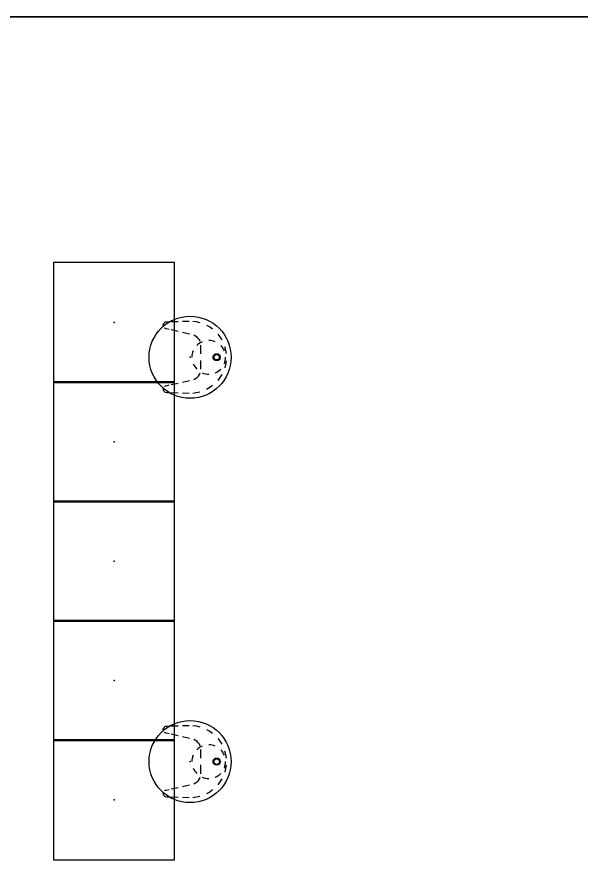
# Model space of a CAD drawing. Header units: inches. Extents: x -2 to 764, y -6 to 562.
# Drawn here: x 304.9 to 421.9, y 387.2 to 562.1 of the extents above; entities that cross this region are included whole.
import ezdxf

# ---------------------------------------------------------------- set-up
doc = ezdxf.new("R2010")
doc.units = ezdxf.units.IN
doc.header["$MEASUREMENT"] = 0
doc.layers.get('0').update_dxf_attribs({"true_color": 0xffffff})
doc.layers.add('SEAT', color=5, linetype='Continuous')
doc.layers.add('TABLE', color=6, linetype='Continuous')

# ---------------------------------------------------------------- blocks, each defined once
blk = doc.blocks.new('1PX302_17LP_0P')
at = {"layer": 'TABLE'}
for p, q in [((-2.21, 7.16), (-1.49, 7.35)), ((-1.49, 7.35, -0.36), (-0.75, 7.46, -0.36)), ((0.75, 7.46, -0.36), (1.49, 7.35, -0.36)), ((1.49, 7.35), (2.21, 7.17)), ((-4.82, 5.74, -0.36), (-4.23, 6.19, -0.36)), ((-4.23, 6.19, -0.36), (-3.59, 6.58, -0.36)), ((3.59, 6.59, -0.36), (4.22, 6.19, -0.37)), ((4.22, 6.19, -0.37), (4.82, 5.74, -0.36)), ((-6.68, 3.41, -0.36), (-6.3, 4.06, -0.36)), ((-6.3, 4.06, -0.36), (-5.87, 4.67, -0.36)), ((5.87, 4.67, -0.36), (6.3, 4.06, -0.36)), ((6.3, 4.06), (6.68, 3.42)), ((-7.39, 1.29, -0.36), (-7.22, 2.02, -0.36)), ((-3.59, 1.92, -0.37), (-3.91, 1.7, -0.36)), ((-3.24, 2.07, -0.36), (-3.59, 1.92, -0.37)), ((-0.71, 2.2, -0.36), (-2.5, 2.2, -0.36)), ((2.5, 2.2, -0.36), (0.69, 2.2, -0.36)), ((3.59, 1.92, -0.36), (3.25, 2.07, -0.36)), ((3.91, 1.71, -0.36), (3.59, 1.92, -0.36)), ((7.22, 2.02, -0.36), (7.39, 1.29, -0.36)), ((-7.48, 0.54, -0.37), (-7.39, 1.29, -0.36)), ((-4.41, 1.14, -0.36), (-4.58, 0.8, -0.36)), ((-4.58, 0.8, -0.36), (-4.58, 0.8, -0.36)), ((-4.18, 1.44, -0.36), (-4.41, 1.14, -0.36)), ((-3.91, 1.7, -0.36), (-4.18, 1.44, -0.36)), ((4.18, 1.45, -0.37), (3.91, 1.71, -0.36)), ((4.41, 1.14, -0.36), (4.18, 1.45, -0.37)), ((4.59, 0.8, -0.37), (4.41, 1.14, -0.36)), ((4.59, 0.8, -0.37), (4.59, 0.8, -0.37)), ((7.39, 1.29, -0.36), (7.48, 0.55, -0.35)), ((-7.46, -1.57, -0.36), (-7.49, -0.2, -0.36)), ((-4.82, -0.11, -0.37), (-5.14, -1.57, -0.36)), ((5.14, -1.57, -0.36), (4.82, -0.11, -0.36)), ((7.5, -0.2, -0.36), (7.46, -1.57, -0.36)), ((-7.4, -3.93, -0.36), (-7.44, -2.47, -0.36)), ((-5.34, -2.47, -0.36), (-5.67, -3.93, -0.36)), ((5.66, -3.93, -0.36), (5.34, -2.47, -0.36)), ((7.44, -2.47, -0.36), (7.4, -3.93, -0.36)), ((-7.38, -4.83, -0.36), (-7.39, -4.31, -0.36)), ((-7.36, -4.97, -0.37), (-7.38, -4.83, -0.36)), ((-7.32, -5.1, -0.36), (-7.36, -4.97, -0.37)), ((-7.26, -5.22, -0.36), (-7.32, -5.1, -0.36)), ((-7.17, -5.32), (-7.26, -5.22)), ((-6, -5.22, -0.36), (-6.08, -5.33, -0.36)), ((-5.94, -5.1, -0.36), (-6, -5.22, -0.36)), ((-5.9, -4.97, -0.36), (-5.94, -5.1, -0.36)), ((-5.75, -4.31, -0.36), (-5.9, -4.97, -0.36)), ((5.9, -4.97, -0.36), (5.75, -4.31, -0.36)), ((5.94, -5.1, -0.36), (5.9, -4.97, -0.36)), ((6, -5.22, -0.36), (5.94, -5.1, -0.36)), ((6.09, -5.33, -0.36), (6, -5.22, -0.36)), ((7.26, -5.21, -0.36), (7.17, -5.32, -0.36)), ((7.32, -5.1, -0.36), (7.26, -5.21, -0.36)), ((7.37, -4.83, -0.36), (7.32, -5.1, -0.36)), ((7.39, -4.31, -0.36), (7.37, -4.83, -0.36)), ((-7.07, -5.41, -0.36), (-7.17, -5.32, -0.36)), ((-6.96, -5.48, -0.36), (-7.07, -5.41, -0.36)), ((-6.7, -5.56), (-6.96, -5.48)), ((-6.56, -5.56, -0.37), (-6.7, -5.56, -0.36)), ((-6.43, -5.54, -0.36), (-6.56, -5.56, -0.37)), ((-6.3, -5.49, -0.36), (-6.43, -5.54, -0.36)), ((6.43, -5.54, -0.36), (6.3, -5.49, -0.36)), ((6.69, -5.56, -0.37), (6.43, -5.54, -0.36)), ((6.83, -5.53, -0.36), (6.69, -5.56, -0.37)), ((6.96, -5.48, -0.36), (6.83, -5.53, -0.36)), ((7.07, -5.41, -0.36), (6.96, -5.48, -0.36)), ((7.17, -5.32, -0.36), (7.07, -5.41, -0.36))]:
    blk.add_line(p, q, dxfattribs=at)
for centre, radius in [((0, 0), 8.51), ((0, 5.5), 0.745), ((0, 5.5), 0.628), ((0, 5.5), 0.597), ((0, 5.5), 0.563)]:
    blk.add_circle(centre, radius, dxfattribs=at)
for start, end in [(112.5, 135), (67.5, 90), (22.5, 45), (157.5, 180), (337.5, 0), (202.5, 225), (247.5, 270), (292.5, 315)]:
    blk.add_arc((0, 3.87), 3.5, start, end, dxfattribs=at)
blk.add_point((0, 0), dxfattribs=at)
blk = doc.blocks.new('1OA104_0P')
at = {"layer": 'SEAT'}
for p, q in [((-12.5, 12.5), (12.5, 12.5)), ((-12.5, -12.5), (-12.5, 12.5)), ((12.5, 12.5), (12.5, -12.5)), ((12.5, -12.5), (-12.5, -12.5))]:
    blk.add_line(p, q, dxfattribs=at)
blk.add_point((0, 0), dxfattribs=at)

msp = doc.modelspace()

# ---------------------------------------------------------------- linework, layer by layer
msp.add_3dface([(0.04, 562.08), (538.91, 562.08), (538.91, 562.08, 96), (0.04, 562.08, 96)])

# ---------------------------------------------------------------- block references
for p in [(325.05, 498.69), (325.05, 473.94), (325.05, 449.19), (325.05, 424.44), (325.05, 399.69)]:
    msp.add_blockref('1OA104_0P', p)
at = {"rotation": 270}
for p in [(340.82, 491.48), (340.82, 407.62)]:
    msp.add_blockref('1PX302_17LP_0P', p, dxfattribs=at)

doc.saveas('drawing.dxf')
